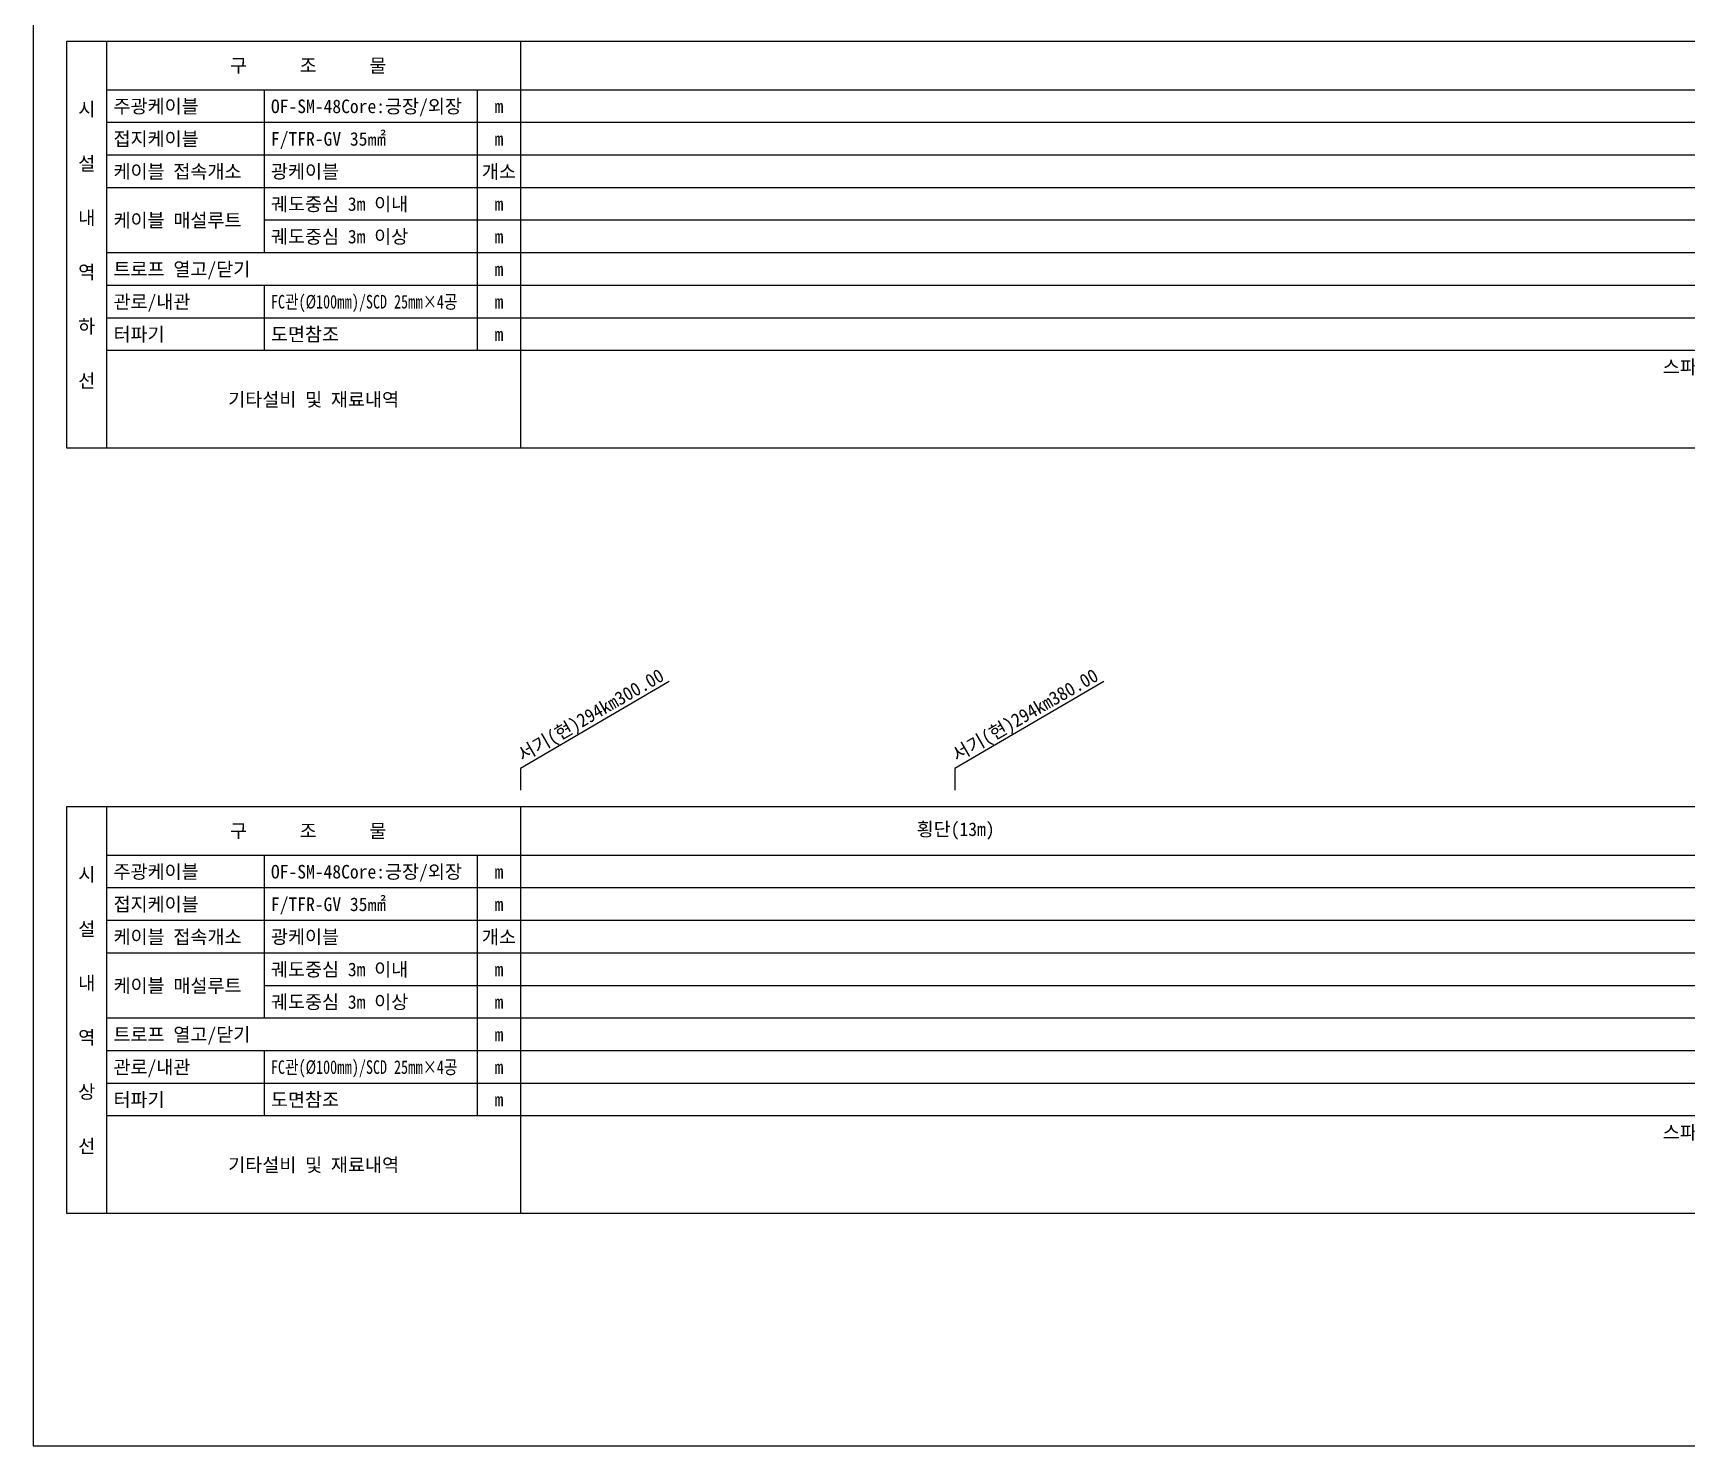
# Model space of a CAD drawing. Header units: millimetres. Extents: x 11366 to 12162, y 1103 to 1810.
# Drawn here: x 11365.9 to 11670.5, y 1103.1 to 1363.4 of the extents above; entities that cross this region are included whole.
import ezdxf
from ezdxf.enums import TextEntityAlignment as Align

# ---------------------------------------------------------------- set-up
doc = ezdxf.new("R2010")
doc.units = ezdxf.units.MM
doc.header["$LTSCALE"] = 10
doc.header["$MEASUREMENT"] = 0
for name, color, linetype in [('TT-TABL-LIN1', 4, 'Continuous'), ('TT-TABL-LIN2', 1, 'Continuous'), ('TT-TABL-TEX1', 6, 'Continuous'), ('TT-TABL-TEX2', 3, 'Continuous'), ('TZ-LEAL', 1, 'Continuous'), ('TZ-LEAT', 3, 'Continuous')]:
    doc.layers.add(name, color=color, linetype=linetype)
doc.layers.add('TX-PAPR', color=2, linetype='Continuous', plot=False)
doc.styles.get("Standard").update_dxf_attribs({"font": 'GulimChe.ttf'})
doc.styles.add('굴림체', font='GulimChe.ttf')

# ---------------------------------------------------------------- blocks, each defined once
blk = doc.blocks.new('JD-경부고속하선표_190503')
at = {"layer": 'TT-TABL-LIN1'}
blk.add_lwpolyline([(2, 114), (785.58, 114), (785.58, 39), (2, 39)], close=True, dxfattribs=at)
at = {"layer": 'TT-TABL-LIN2'}
for p, q in [((85.58, 114), (85.58, 39)), ((77.58, 105), (77.58, 57))]:
    blk.add_line(p, q, dxfattribs=at)
for points in [[(9.33, 114), (9.33, 39)], [(785.58, 105), (9.33, 105)], [(38.33, 105), (38.33, 75)], [(785.58, 99), (9.33, 99)], [(785.58, 93), (9.33, 93)], [(785.58, 87), (9.33, 87)], [(785.58, 81), (38.33, 81)], [(785.58, 75), (9.33, 75)], [(785.58, 69), (9.33, 69)], [(38.33, 69), (38.33, 57)], [(785.58, 63), (9.33, 63)], [(785.58, 57), (9.33, 57)]]:
    blk.add_lwpolyline(points, dxfattribs=at)
at = {"layer": 'TT-TABL-TEX1'}
for s, p in [('구      조      물', (46.45, 109.5)), ('시', (5.66, 101.5)), ('설', (5.66, 91.5)), ('내', (5.66, 81.5)), ('역', (5.66, 71.5)), ('하', (5.66, 61.5)), ('선', (5.66, 51.5))]:
    blk.add_text(s, height=2.5, rotation=0, dxfattribs=at).set_placement(p, align=Align.MIDDLE)
at = {"layer": 'TT-TABL-TEX2'}
for s, p in [('주광케이블', (10.59, 102)), ('OF-SM-48Core:긍장/외장', (39.59, 102)), ('접지케이블', (10.59, 96)), ('F/TFR-GV 35㎟', (39.59, 96)), ('케이블 접속개소', (10.59, 90)), ('광케이블', (39.59, 90)), ('궤도중심 3m 이내', (39.59, 84)), ('케이블 매설루트', (10.59, 81)), ('궤도중심 3m 이상', (39.59, 78)), ('트로프 열고/닫기', (10.59, 72)), ('관로/내관', (10.59, 66)), ('터파기', (10.59, 60)), ('도면참조', (39.59, 60))]:
    blk.add_text(s, height=2.5, rotation=0, dxfattribs=at).set_placement(p, align=Align.MIDDLE_LEFT)
for s, p in [('m', (81.58, 102)), ('m', (81.58, 96)), ('m', (81.58, 96)), ('개소', (81.58, 90)), ('m', (81.58, 84)), ('m', (81.58, 78)), ('m', (81.58, 72)), ('m', (81.58, 66)), ('m', (81.58, 60)), ('기타설비 및 재료내역', (47.45, 48))]:
    blk.add_text(s, height=2.5, rotation=0, dxfattribs=at).set_placement(p, align=Align.MIDDLE)
at = {"layer": 'TT-TABL-TEX2', "width": 0.8}
blk.add_text('FC관(Ø100㎜)/SCD 25㎜×4공', height=2.5, rotation=0, dxfattribs=at).set_placement((39.59, 66), align=Align.MIDDLE_LEFT)
blk = doc.blocks.new('JD-경부고속상선표_190503')
at = {"layer": 'TT-TABL-LIN1'}
blk.add_lwpolyline([(2, 114), (785.58, 114), (785.58, 39), (2, 39)], close=True, dxfattribs=at)
at = {"layer": 'TT-TABL-LIN2'}
for p, q in [((85.58, 114), (85.58, 39)), ((77.58, 105), (77.58, 57))]:
    blk.add_line(p, q, dxfattribs=at)
for points in [[(9.33, 114), (9.33, 39)], [(785.58, 105), (9.33, 105)], [(38.33, 105), (38.33, 75)], [(785.58, 99), (9.33, 99)], [(785.58, 93), (9.33, 93)], [(785.58, 87), (9.33, 87)], [(785.58, 81), (38.33, 81)], [(785.58, 75), (9.33, 75)], [(785.58, 69), (9.33, 69)], [(38.33, 69), (38.33, 57)], [(785.58, 63), (9.33, 63)], [(785.58, 57), (9.33, 57)]]:
    blk.add_lwpolyline(points, dxfattribs=at)
at = {"layer": 'TT-TABL-TEX1'}
for s, p in [('구      조      물', (46.45, 109.5)), ('시', (5.66, 101.5)), ('설', (5.66, 91.5)), ('내', (5.66, 81.5)), ('역', (5.66, 71.5)), ('상', (5.66, 61.5)), ('선', (5.66, 51.5))]:
    blk.add_text(s, height=2.5, rotation=0, dxfattribs=at).set_placement(p, align=Align.MIDDLE)
at = {"layer": 'TT-TABL-TEX2'}
for s, p in [('주광케이블', (10.59, 102)), ('OF-SM-48Core:긍장/외장', (39.59, 102)), ('접지케이블', (10.59, 96)), ('F/TFR-GV 35㎟', (39.59, 96)), ('케이블 접속개소', (10.59, 90)), ('광케이블', (39.59, 90)), ('궤도중심 3m 이내', (39.59, 84)), ('케이블 매설루트', (10.59, 81)), ('궤도중심 3m 이상', (39.59, 78)), ('트로프 열고/닫기', (10.59, 72)), ('관로/내관', (10.59, 66)), ('터파기', (10.59, 60)), ('도면참조', (39.59, 60))]:
    blk.add_text(s, height=2.5, rotation=0, dxfattribs=at).set_placement(p, align=Align.MIDDLE_LEFT)
for s, p in [('m', (81.58, 102)), ('m', (81.58, 96)), ('m', (81.58, 96)), ('개소', (81.58, 90)), ('m', (81.58, 84)), ('m', (81.58, 78)), ('m', (81.58, 72)), ('m', (81.58, 66)), ('m', (81.58, 60)), ('기타설비 및 재료내역', (47.45, 48))]:
    blk.add_text(s, height=2.5, rotation=0, dxfattribs=at).set_placement(p, align=Align.MIDDLE)
at = {"layer": 'TT-TABL-TEX2', "width": 0.8}
blk.add_text('FC관(Ø100㎜)/SCD 25㎜×4공', height=2.5, rotation=0, dxfattribs=at).set_placement((39.59, 66), align=Align.MIDDLE_LEFT)

msp = doc.modelspace()

# ---------------------------------------------------------------- linework, layer by layer
at = {"layer": 'TX-PAPR'}
msp.add_lwpolyline([(11365.89, 1103.05), (12161.89, 1103.05), (12161.89, 1619.05), (11365.89, 1619.05)], close=True, dxfattribs=at)
at = {"layer": 'TZ-LEAL'}
for points in [[(11483.07, 1243.87), (11455.68, 1227.85), (11455.68, 1223.85)], [(11563.07, 1243.87), (11535.68, 1227.85), (11535.68, 1223.85)]]:
    msp.add_lwpolyline(points, dxfattribs=at)

# ---------------------------------------------------------------- block references
at = {"layer": 'TT-TABL-LIN2'}
for name, p in [('JD-경부고속하선표_190503', (11370.11, 1247.87)), ('JD-경부고속상선표_190503', (11370.11, 1106.85))]:
    msp.add_blockref(name, p, dxfattribs=at)

# ---------------------------------------------------------------- texts
at = {"layer": 'TT-TABL-TEX2'}
for p in [(11682.68, 1301.87), (11682.68, 1160.85)]:
    msp.add_text('스파이럴슬리브:3.4mx3', height=2.5, dxfattribs=at).set_placement(p, align=Align.MIDDLE)
at = {"layer": 'TT-TABL-TEX2', "style": '굴림체'}
msp.add_text('횡단(13m)', height=2.5, dxfattribs=at).set_placement((11535.8, 1216.52), align=Align.MIDDLE)
at = {"layer": 'TZ-LEAT', "style": '굴림체'}
for s, p in [('서기(현)294km300.00', (11469.18, 1236.64)), ('서기(현)294km380.00', (11549.18, 1236.64))]:
    msp.add_text(s, height=2.5, rotation=30, dxfattribs=at).set_placement(p, align=Align.CENTER)

doc.saveas('drawing.dxf')
